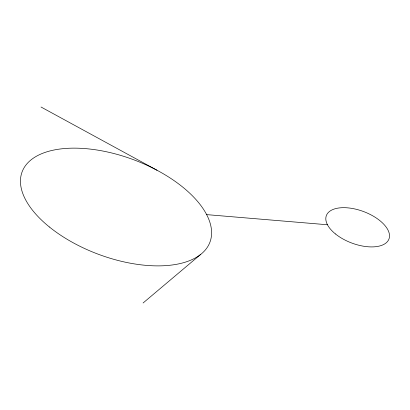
<?xml version="1.0" encoding="UTF-8"?>
<svg xmlns="http://www.w3.org/2000/svg" width="410" height="410" viewBox="0 0 410 410"><rect width="100%" height="100%" fill="white"/><g stroke="black" fill="none" stroke-linecap="round" stroke-linejoin="round"><path stroke-width="0.61" d="M143.09 302.985L200.792 254.328M206.64 214.62L327.457 224.757M41.026 107.015L156.999 170.247M335.457 233.956A33.425 16.815 20.5 0 0 388.547 239.947A33.425 16.815 20.5 0 0 348.977 207.978A33.425 16.815 20.5 0 0 335.457 233.956M49.415 227.002A100.281 50.445 20.5 0 0 208.69 244.97A100.281 50.445 20.5 0 0 89.964 149.061A100.281 50.445 20.5 0 0 49.415 227.002"/></g></svg>
